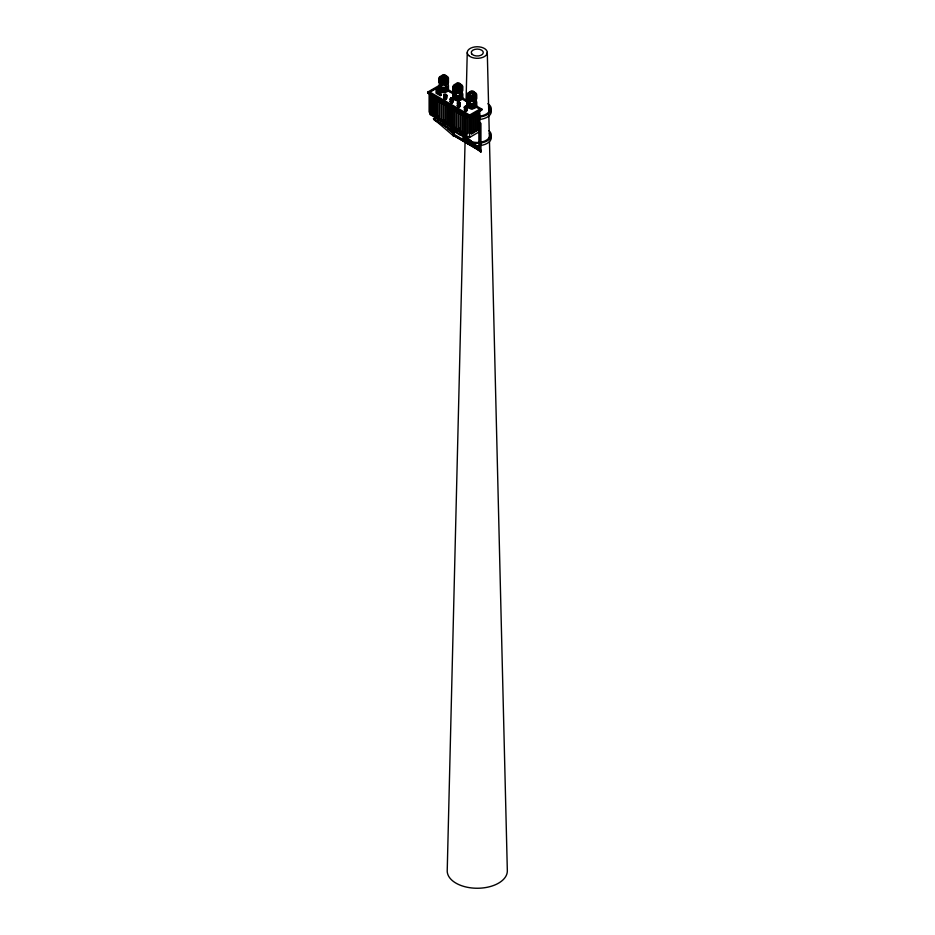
<?xml version="1.0" encoding="UTF-8"?>
<svg xmlns="http://www.w3.org/2000/svg" width="935" height="935" viewBox="0 0 935 935"><rect width="100%" height="100%" fill="white"/><g stroke="black" fill="none" stroke-linecap="round" stroke-linejoin="round"><path stroke-width="1.4" d="M465.069 141.641L447.21 871.198A30.072 17.356 0 0 0 477.785 888.25A30.072 17.356 0 0 0 507.331 870.59L489.472 141.395M465.174 137.27L465.244 134.348M466.074 100.781L467.243 52.64M443.891 95.206L445.551 94.482L446.72 95.218M444.265 95.358L444.943 96.247L446.731 95.662L445.679 95.148M443.891 96.024L446.731 95.358M444.265 96.995L443.903 98.093L444.943 98.701L446.731 98.117L446.334 97.006M446.731 96.188L445.703 96.772L443.903 96.165M446.731 97.824L444.943 98.409L443.903 97.801M450.273 98.888L452.061 98.304L453.101 98.9M450.273 101.342L453.101 100.162L452.715 98.233L450.647 98.222L450.67 100.232L453.101 99.87M453.101 99.052L451.325 99.636L450.284 99.028M453.101 99.344L451.325 99.928L450.284 99.32L451.301 98.818M453.101 101.506L452.084 102.09L450.284 101.483M457.729 103.13L458.419 104.019L460.195 103.434M460.195 103.142L457.367 103.797L458.419 104.837L460.195 104.252L460.184 102.698L458.384 102.09L457.367 102.686L457.753 104.323L460.195 103.96M457.367 105.433L458.384 104.849M460.195 105.597L458.419 106.181L457.367 105.573M464.45 107.069L465.478 106.485L467.278 107.093M464.45 107.887L465.478 107.303M464.45 109.524L467.278 108.343L466.892 106.415L464.45 106.777L464.461 108.331L465.501 108.927M467.278 107.233L466.261 107.817L464.461 107.209M467.278 107.525L466.261 108.121L464.461 107.513L466.226 107.011M467.278 108.051L465.501 108.635L464.461 108.028M467.278 109.687L466.261 110.272L464.461 109.664M458.886 86.604L456.946 86.604M450.962 102.406C449.758 104.089 454.317 103.095 451.932 102.254M465.139 110.587C463.935 112.27 468.493 111.277 466.109 110.435M452.598 134.909L479.526 150.453L480.625 149.658L480.859 151.575L452.598 134.909L453.685 134.102L475.728 146.83M442.535 76.565A1.928 1.11 0 0 0 445.75 76.051A1.928 1.11 0 0 0 443.377 74.695A1.928 1.11 0 0 0 442.535 76.565L443.026 76.226C446.649 76.927 442.571 73.795 443.026 76.226M456.701 84.746A1.928 1.11 0 0 0 459.926 84.232A1.928 1.11 0 0 0 457.554 82.876A1.928 1.11 0 0 0 456.701 84.746L457.203 84.407C460.826 85.108 456.736 81.976 457.203 84.407M470.691 92.81A1.928 1.11 0 0 0 473.905 92.308A1.928 1.11 0 0 0 471.532 90.952A1.928 1.11 0 0 0 470.691 92.81L471.182 92.472C474.805 93.184 470.726 90.041 471.182 92.472M475.81 105.643L481.981 109.196L481.981 110.026L469.615 117.155L427.669 92.939L427.669 92.121L440.034 84.98M427.669 92.939L436.774 87.843L441.016 90.298L441.016 95.206L440.315 95.615L436.061 93.161L436.061 88.252L440.315 90.707L441.016 90.298M438.772 87.013L429.936 92.121L469.615 115.028L479.713 109.196L475.997 107.057M431.596 95.452L430.895 97.497L430.182 97.088L430.895 95.043L431.596 97.088M430.182 97.088L431.841 96.188L433.267 97.006L433.267 114.187L431.841 115.005L430.427 114.187L430.521 94.026M430.427 97.006L431.841 97.824L433.267 97.006M432.917 98.339L434.343 97.52L435.757 98.339L435.757 115.519L434.343 116.337L432.917 115.519L432.917 98.339L434.343 99.157L435.757 98.339M435.359 99.601L436.774 98.783L438.386 99.718L436.972 100.536L435.359 99.601L435.359 116.01L436.972 116.945L438.386 116.127M437.486 100.828L438.901 100.01L440.514 100.945L439.099 101.763L437.486 100.828L437.486 117.237L439.099 118.172L439.099 101.763M439.614 102.055L441.028 101.237L442.641 102.172L441.226 102.99L439.614 102.055L439.614 118.465L441.226 119.399L441.226 102.99M441.741 103.282L443.155 102.464L444.768 103.399L443.354 104.217L441.741 103.282L441.741 119.692L443.354 120.627L444.768 119.809M443.868 104.51L445.282 103.691L446.895 104.626L445.481 105.445L443.868 104.51L443.868 120.919L445.481 121.854L445.481 105.445M445.995 105.737L447.409 104.919L449.022 105.854L447.608 106.672L445.995 105.737L445.995 122.146L447.608 123.081L447.608 106.672M448.11 106.964L449.536 106.146L451.149 107.081L449.735 107.899L448.11 106.964L448.11 123.373L449.735 124.308L451.149 123.49M450.238 108.191L451.663 107.373L453.276 108.308L451.862 109.126L450.238 108.191L450.238 124.612L451.862 125.535L453.276 124.717M454.013 128.06L454.013 136.405L433.454 118.815L435.944 117.378M436.645 117.787L434.167 119.224L434.167 120.042L460.394 135.178L463.573 133.343M452.365 109.418L453.791 108.6L455.403 109.535L453.989 110.353L452.365 109.418L452.365 125.839L453.989 126.763L453.989 110.353M454.492 110.646L455.906 109.827L457.531 110.762L456.105 111.581L454.492 110.646L454.492 127.066L456.105 127.99L456.105 111.581M456.619 111.873L458.033 111.055L459.658 111.99L458.232 112.808L456.619 111.873L456.619 128.294L458.232 129.217L459.658 128.399M458.746 113.1L460.16 112.282L461.785 113.217L460.359 114.035L458.746 113.1L458.746 129.521L460.359 130.444L460.359 114.035M460.873 114.327L462.287 113.509L463.9 114.444L462.486 115.262L460.873 114.327L460.873 130.748L462.486 131.671L462.486 115.262M463 115.554L464.414 114.736L466.027 115.671L464.613 116.489L463 115.554L463 131.975L464.613 132.91L464.613 116.489M465.127 116.781L466.542 115.963L468.154 116.898L468.154 133.319L466.74 134.137L465.127 133.202L465.127 116.781L466.74 117.716L468.154 116.898M481.981 109.196L469.615 116.337L427.669 92.121M470.247 117.471L471.672 116.653L473.087 117.471L473.087 133.015L471.672 133.834L470.247 133.015L470.247 117.471L471.672 118.289L473.087 117.471M475.214 116.244L473.8 115.426L472.374 116.244L473.8 117.062L475.214 116.244L475.214 131.788L473.8 132.606L472.374 131.788M477.341 115.017L475.927 114.199L474.501 115.017L475.927 115.835L477.341 115.017L477.341 130.561L475.927 131.379L474.501 130.561M478.042 114.608L479.468 113.789L479.468 129.334L478.042 130.152L478.042 114.608L476.628 113.789L478.042 112.971L479.468 113.789M460.394 135.178L460.394 134.359L462.872 132.934M429.936 94.377L429.936 114.491L469.615 137.41L479.713 131.578L479.713 111.452M443.026 77.044L444.452 77.044M445.037 98.572C442.489 99.87 448.099 99.87 445.551 98.572M458.501 106.345C456.116 107.186 460.663 108.18 459.471 106.496M451.301 99.11L450.284 100.139L451.325 100.746M465.478 108.647L464.461 109.968L466.261 110.575L467.278 109.243L466.226 108.647A1.227 0.701 0 0 1 466.951 109.652A1.227 0.701 0 0 1 465.139 109.933A1.227 0.701 0 0 1 464.975 108.857M458.384 102.394L460.184 103.002M458.384 102.908L460.184 103.516M458.384 103.212L459.143 103.212M452.061 100.758L453.101 101.354M466.226 108.939L467.278 109.547M447.433 89.257L453.604 92.822M462.241 97.801L468.412 101.366M448.671 90.788L451.137 92.214M464.707 100.045L467.173 101.471M447.468 90.59L453.674 94.166A4.792 2.77 0 0 0 456.899 98.175A4.792 2.77 0 0 0 462.661 95.312M461.119 98.455L468.552 102.757M436.774 92.752L441.016 95.206M430.182 95.452L430.895 95.861M478.042 128.516L479.468 129.334M430.521 112.925L429.107 112.106L429.107 93.208M454.305 129.871L456.736 131.274M433.454 118.815L461.095 134.769L480.941 151.961L480.941 123.315L480.228 122.906L480.228 151.552L480.941 151.961M447.772 128.808L452.704 132.875L452.704 127.16M453.3 135.996L454.013 136.405M479.526 150.453L480.859 151.575M463.807 134.71L479.643 148.42L479.643 125.57M464.157 135.213L478.93 148.011L478.93 130.877M460.394 134.359L480.228 151.552M442.15 123.736L452.704 132.875M459.798 104.778L460.195 105.889L458.419 106.473L457.367 105.877L458.384 104.545A1.227 0.701 0 0 0 457.647 105.561A1.227 0.701 0 0 0 459.459 105.842A1.227 0.701 0 0 0 459.623 104.767M453.685 134.102L453.919 136.019M487.287 52.43L488.76 112.235M488.83 115.145L489.402 138.485M475.927 115.835L475.927 131.379M473.8 117.062L473.8 132.606M471.672 118.289L471.672 133.834M469.615 115.028L469.615 137.41M466.74 117.716L466.74 134.137M460.394 133.378L460.394 132.56L437.276 119.224L437.276 120.042M458.232 112.808L458.232 129.217M451.862 109.126L451.862 125.535M452.002 126.751L452.002 132.466M449.735 107.899L449.735 124.308M444.709 78.119L443.996 78.82L442.769 78.119M443.354 104.217L443.354 120.627M440.315 90.707L440.315 95.615M436.972 100.536L436.972 116.945M434.343 99.157L434.343 116.337M431.841 97.824L431.841 115.005M491.05 109.944A14.037 8.099 0 0 1 479.877 119.423M489.449 109.57A12.611 7.281 0 0 1 489.835 112.106M489.449 107.116A12.611 7.281 0 0 1 480.532 116.034M487.906 103.715A14.037 8.099 0 0 1 479.877 116.957M488.993 130.736A14.037 8.099 0 0 1 488.327 140.168A14.037 8.099 0 0 1 472.631 142.833M470.001 142.12A14.037 8.099 0 0 1 463.479 136.697M491.05 136.136A14.037 8.099 0 0 1 474.01 145.521M472.631 145.287A14.037 8.099 0 0 1 467.629 143.534M465.548 142.097A14.037 8.099 0 0 1 463.421 136.323M489.449 133.308A12.611 7.281 0 0 1 480.532 142.225M479.269 142.377A12.611 7.281 0 0 1 468.353 140.344M445.703 91.314A2.01 1.157 0 0 1 444.324 92.472A2.01 1.157 0 0 1 442.021 92.004M459.88 99.496A2.01 1.157 0 0 1 457.986 100.711A2.01 1.157 0 0 1 455.871 99.624M473.648 108.156A2.01 1.157 0 0 1 470.176 108.261M445.376 77.652A2.01 1.157 0 0 1 444.324 79.382A2.01 1.157 0 0 1 441.706 78.341M445.06 76.728A3.004 1.741 0 0 1 446.112 79.323A3.004 1.741 0 0 1 441.507 79.475A3.004 1.741 0 0 1 442.056 76.834M445.866 75.805A4.792 2.77 0 0 1 447.538 79.943A4.792 2.77 0 0 1 440.21 80.176A4.792 2.77 0 0 1 441.075 75.969M448.484 78.949A4.792 2.77 0 0 1 441.542 81.567A4.792 2.77 0 0 1 441.075 76.787M443.868 80.831A3.004 1.741 0 0 1 442.349 80.655M441.191 80.048A3.004 1.741 0 0 1 442.056 77.652M445.06 77.547A3.004 1.741 0 0 1 446.708 79.007M448.484 88.767A4.792 2.77 0 0 1 441.542 91.396M448.484 89.585A4.792 2.77 0 0 1 441.542 92.214M439.695 91.256A4.792 2.77 0 0 1 438.912 89.889M445.352 90.368A3.004 1.741 0 0 1 442.349 90.473M448.484 87.948A4.792 2.77 0 0 1 443.973 90.87A4.792 2.77 0 0 1 438.912 88.252M448.484 87.13A4.792 2.77 0 0 1 442.722 89.994A4.792 2.77 0 0 1 439.415 86.032M446.217 86.336A3.004 1.741 0 0 1 445.352 88.731A3.004 1.741 0 0 1 441.191 88.229M440.701 87.376A3.004 1.741 0 0 1 441.016 86.499M445.06 84.092A3.004 1.741 0 0 1 446.112 86.686A3.004 1.741 0 0 1 441.507 86.838A3.004 1.741 0 0 1 442.056 84.197M447.713 84.127A4.792 2.77 0 0 1 443.973 88.416A4.792 2.77 0 0 1 439.415 84.395M448.484 86.312A4.792 2.77 0 0 1 442.722 89.176A4.792 2.77 0 0 1 439.415 85.214M441.191 87.411A3.004 1.741 0 0 1 442.056 85.015M445.06 84.91A3.004 1.741 0 0 1 446.708 86.371M448.484 79.767A4.792 2.77 0 0 1 442.722 82.631A4.792 2.77 0 0 1 439.415 78.669M448.484 80.585A4.792 2.77 0 0 1 443.973 83.495A4.792 2.77 0 0 1 438.912 80.889M446.217 78.972A3.004 1.741 0 0 1 445.352 81.368A3.004 1.741 0 0 1 441.191 80.866M440.701 80.013A3.004 1.741 0 0 1 441.016 79.136M448.484 82.222A4.792 2.77 0 0 1 443.973 85.143A4.792 2.77 0 0 1 438.912 82.525M448.484 81.403A4.792 2.77 0 0 1 443.973 84.314A4.792 2.77 0 0 1 438.912 81.707M445.352 83.005A3.004 1.741 0 0 1 441.191 82.502M446.708 81.462A3.004 1.741 0 0 1 446.381 82.338M445.82 76.273A2.747 1.59 0 0 1 445.481 78.704A2.747 1.59 0 0 1 441.402 78.084A2.747 1.59 0 0 1 443.155 75.875M459.997 84.454A2.747 1.59 0 0 1 459.646 86.885A2.747 1.59 0 0 1 455.579 86.265A2.747 1.59 0 0 1 457.332 84.056M460.032 92.997A4.792 2.77 0 0 1 461.89 93.956M462.661 96.13A4.792 2.77 0 0 1 456.899 98.993A4.792 2.77 0 0 1 453.592 95.043M459.529 96.924A3.004 1.741 0 0 1 456.525 97.018M455.357 96.422A3.004 1.741 0 0 1 456.233 94.014M459.225 93.921A3.004 1.741 0 0 1 460.394 94.517M455.193 95.499A3.004 1.741 0 0 1 456.233 94.832M459.552 85.833A2.01 1.157 0 0 1 458.98 87.434A2.01 1.157 0 0 1 456.198 87.095A2.01 1.157 0 0 1 456.783 85.494M460.032 83.998A4.792 2.77 0 0 1 461.715 88.124A4.792 2.77 0 0 1 454.387 88.357A4.792 2.77 0 0 1 455.251 84.15M460.032 84.816A4.792 2.77 0 0 1 462.159 88.533A4.792 2.77 0 0 1 455.719 89.76A4.792 2.77 0 0 1 453.592 86.032M459.225 84.91A3.004 1.741 0 0 1 460.289 87.504A3.004 1.741 0 0 1 455.684 87.656A3.004 1.741 0 0 1 456.233 85.015M455.357 88.229A3.004 1.741 0 0 1 456.233 85.833M459.225 85.728A3.004 1.741 0 0 1 460.873 87.189M462.661 97.766A4.792 2.77 0 0 1 456.899 100.629A4.792 2.77 0 0 1 453.592 96.679M459.529 89.55A3.004 1.741 0 0 1 455.357 89.047M454.877 88.194A3.004 1.741 0 0 1 456.233 86.651M460.873 88.007A3.004 1.741 0 0 1 460.558 88.883M460.558 97.883A3.004 1.741 0 0 1 459.529 98.561M458.045 98.841A3.004 1.741 0 0 1 456.525 98.654M462.661 96.948A4.792 2.77 0 0 1 456.899 99.811A4.792 2.77 0 0 1 453.592 95.861M462.661 87.948A4.792 2.77 0 0 1 456.899 90.812A4.792 2.77 0 0 1 453.592 86.85M462.661 88.767A4.792 2.77 0 0 1 456.899 91.63A4.792 2.77 0 0 1 453.592 87.668M461.89 92.308A4.792 2.77 0 0 1 458.15 96.597A4.792 2.77 0 0 1 453.592 92.588M461.89 93.126A4.792 2.77 0 0 1 458.15 97.415A4.792 2.77 0 0 1 453.592 93.406M459.225 92.284A3.004 1.741 0 0 1 460.289 94.867A3.004 1.741 0 0 1 455.684 95.019A3.004 1.741 0 0 1 456.233 92.378M460.558 95.428A3.004 1.741 0 0 1 459.529 96.106M455.357 95.604A3.004 1.741 0 0 1 456.233 93.196M459.225 93.103A3.004 1.741 0 0 1 460.873 94.552M455.193 88.135A3.004 1.741 0 0 1 456.233 87.469M462.661 89.585A4.792 2.77 0 0 1 456.899 92.448A4.792 2.77 0 0 1 453.592 88.486M462.661 90.403A4.792 2.77 0 0 1 456.899 93.266A4.792 2.77 0 0 1 453.592 89.304M459.529 91.186A3.004 1.741 0 0 1 456.525 91.291M455.357 90.695A3.004 1.741 0 0 1 454.877 89.842M476.64 96.013A4.792 2.77 0 0 1 470.878 98.888A4.792 2.77 0 0 1 467.57 94.926M476.64 105.024A4.792 2.77 0 0 1 470.878 107.887A4.792 2.77 0 0 1 467.57 103.925M476.64 105.842A4.792 2.77 0 0 1 470.878 108.705A4.792 2.77 0 0 1 467.57 104.743M474.863 105.082A3.004 1.741 0 0 1 472.794 106.824A3.004 1.741 0 0 1 469.347 106.122M474.536 96.959A3.004 1.741 0 0 1 473.507 97.626M472.023 97.906A3.004 1.741 0 0 1 470.504 97.719M468.856 96.27A3.004 1.741 0 0 1 470.212 94.727M473.215 94.622A3.004 1.741 0 0 1 474.863 96.071M475.868 100.384A4.792 2.77 0 0 1 474.489 104.217A4.792 2.77 0 0 1 467.851 103.423A4.792 2.77 0 0 1 469.23 99.589M476.64 102.57A4.792 2.77 0 0 1 470.878 105.433A4.792 2.77 0 0 1 467.57 101.471M476.64 96.831A4.792 2.77 0 0 1 470.878 99.706A4.792 2.77 0 0 1 467.57 95.744M473.531 93.897A2.01 1.157 0 0 1 471.965 95.697A2.01 1.157 0 0 1 470.071 94.014M474.022 92.062A4.792 2.77 0 0 1 475.144 96.55A4.792 2.77 0 0 1 467.453 95.627A4.792 2.77 0 0 1 471.591 91.77M474.372 93.582A3.004 1.741 0 0 1 473.507 95.989A3.004 1.741 0 0 1 469.347 95.487A3.004 1.741 0 0 1 470.212 93.079M473.215 93.804A3.004 1.741 0 0 1 473.507 96.808M470.504 96.901A3.004 1.741 0 0 1 469.347 96.305M468.856 95.452A3.004 1.741 0 0 1 470.212 93.897M473.215 100.349A3.004 1.741 0 0 1 474.267 102.944A3.004 1.741 0 0 1 469.662 103.095A3.004 1.741 0 0 1 470.212 100.454M470.504 104.276A3.004 1.741 0 0 1 470.212 101.272M473.215 101.167A3.004 1.741 0 0 1 474.536 103.504M473.975 92.53A2.747 1.59 0 0 1 473.636 94.949A2.747 1.59 0 0 1 469.557 94.341A2.747 1.59 0 0 1 471.31 92.133M476.64 97.649A4.792 2.77 0 0 1 470.878 100.524A4.792 2.77 0 0 1 467.57 96.562M476.64 98.479A4.792 2.77 0 0 1 470.878 101.342A4.792 2.77 0 0 1 467.57 97.38M476.64 95.195A4.792 2.77 0 0 1 469.697 97.824A4.792 2.77 0 0 1 469.23 93.044M476.64 103.388A4.792 2.77 0 0 1 470.878 106.251A4.792 2.77 0 0 1 467.57 102.289M476.64 104.206A4.792 2.77 0 0 1 470.878 107.069A4.792 2.77 0 0 1 467.57 103.107M474.536 104.323A3.004 1.741 0 0 1 473.507 104.989M468.856 103.633A3.004 1.741 0 0 1 470.212 102.09M473.215 101.985A3.004 1.741 0 0 1 474.863 103.446M469.171 103.575A3.004 1.741 0 0 1 470.212 102.908M474.536 98.596A3.004 1.741 0 0 1 473.507 99.262M470.504 99.355A3.004 1.741 0 0 1 469.347 98.759M439.836 93.103A2.01 1.157 60 0 1 437.849 91.7A2.01 1.157 60 0 1 438.059 89.526A2.01 1.157 60 0 1 440.046 90.917M467.033 107.537A1.227 0.701 0 0 1 465.525 108.402A1.227 0.701 0 0 1 464.975 107.221M465.525 107.034A1.227 0.701 0 0 1 466.156 107.034M466.705 108.039A1.227 0.701 0 0 1 466.705 109.033A1.227 0.701 0 0 1 464.975 109.033A1.227 0.701 0 0 1 464.975 108.039M466.156 109.489A1.227 0.701 0 0 1 466.951 110.47A1.227 0.701 0 0 1 465.139 110.751A1.227 0.701 0 0 1 464.975 109.675M458.442 102.944A1.227 0.701 0 0 1 459.973 103.563A1.227 0.701 0 0 1 458.653 104.334A1.227 0.701 0 0 1 457.577 103.446M459.623 103.949A1.227 0.701 0 0 1 459.073 105.129A1.227 0.701 0 0 1 457.577 104.264M459.623 105.585A1.227 0.701 0 0 1 459.459 106.66A1.227 0.701 0 0 1 457.647 106.38A1.227 0.701 0 0 1 458.442 105.398M451.991 98.853A1.227 0.701 0 0 1 452.669 99.94A1.227 0.701 0 0 1 450.67 99.94A1.227 0.701 0 0 1 451.348 98.853M451.991 99.671A1.227 0.701 0 0 1 452.669 100.758A1.227 0.701 0 0 1 450.67 100.758A1.227 0.701 0 0 1 451.348 99.671M451.991 101.307A1.227 0.701 0 0 1 452.669 102.394A1.227 0.701 0 0 1 450.67 102.394A1.227 0.701 0 0 1 451.348 101.307M446.159 96.995A1.227 0.701 0 0 1 446.159 97.988A1.227 0.701 0 0 1 444.429 97.988A1.227 0.701 0 0 1 444.429 96.995M445.609 97.626A1.227 0.701 0 0 1 446.404 98.607A1.227 0.701 0 0 1 444.592 98.888A1.227 0.701 0 0 1 444.429 97.813M445.609 95.171A1.227 0.701 0 0 1 446.404 96.153A1.227 0.701 0 0 1 444.592 96.434A1.227 0.701 0 0 1 444.429 95.358M446.159 96.176A1.227 0.701 0 0 1 446.159 97.17A1.227 0.701 0 0 1 444.429 97.17A1.227 0.701 0 0 1 444.429 96.176M444.265 94.54L444.289 96.843L446.731 96.48L446.334 94.552L444.265 94.54M450.647 100.676L450.284 101.775L452.084 102.382L453.101 101.062L452.061 100.466A1.227 0.701 0 0 1 452.669 101.576A1.227 0.701 0 0 1 450.67 101.576A1.227 0.701 0 0 1 451.348 100.489L450.647 100.676M446.264 95.183C443.576 96.772 444.733 93.161 446.264 95.183M450.962 98.304C450.495 100.735 454.574 97.602 450.962 98.304M458.045 102.406C457.589 104.837 461.668 101.693 458.045 102.406M465.139 106.496C464.672 108.927 468.751 105.784 465.139 106.496M472.117 54.323A6.019 3.471 0 0 0 482.53 54.218A6.019 3.471 0 0 0 477.166 49.064A6.019 3.471 0 0 0 472.117 54.323M468.68 55.516A10.028 5.785 0 0 0 486.036 55.34A10.028 5.785 0 0 0 477.095 46.75A10.028 5.785 0 0 0 468.68 55.516M436.844 91.162A2.01 1.157 60 0 0 439.134 93.512A2.01 1.157 60 0 0 438.749 90.485A2.01 1.157 60 0 0 436.844 91.162M464.975 107.396A1.227 0.701 0 0 0 467.033 107.081A1.227 0.701 0 0 0 465.525 106.216A1.227 0.701 0 0 0 464.975 107.396M457.893 103.306A1.227 0.701 0 0 0 459.938 102.99A1.227 0.701 0 0 0 458.442 102.125A1.227 0.701 0 0 0 457.893 103.306M450.81 99.215A1.227 0.701 0 0 0 452.856 98.9A1.227 0.701 0 0 0 451.348 98.035A1.227 0.701 0 0 0 450.81 99.215M444.429 95.534A1.227 0.701 0 0 0 446.474 95.218A1.227 0.701 0 0 0 444.978 94.353A1.227 0.701 0 0 0 444.429 95.534"/></g></svg>
